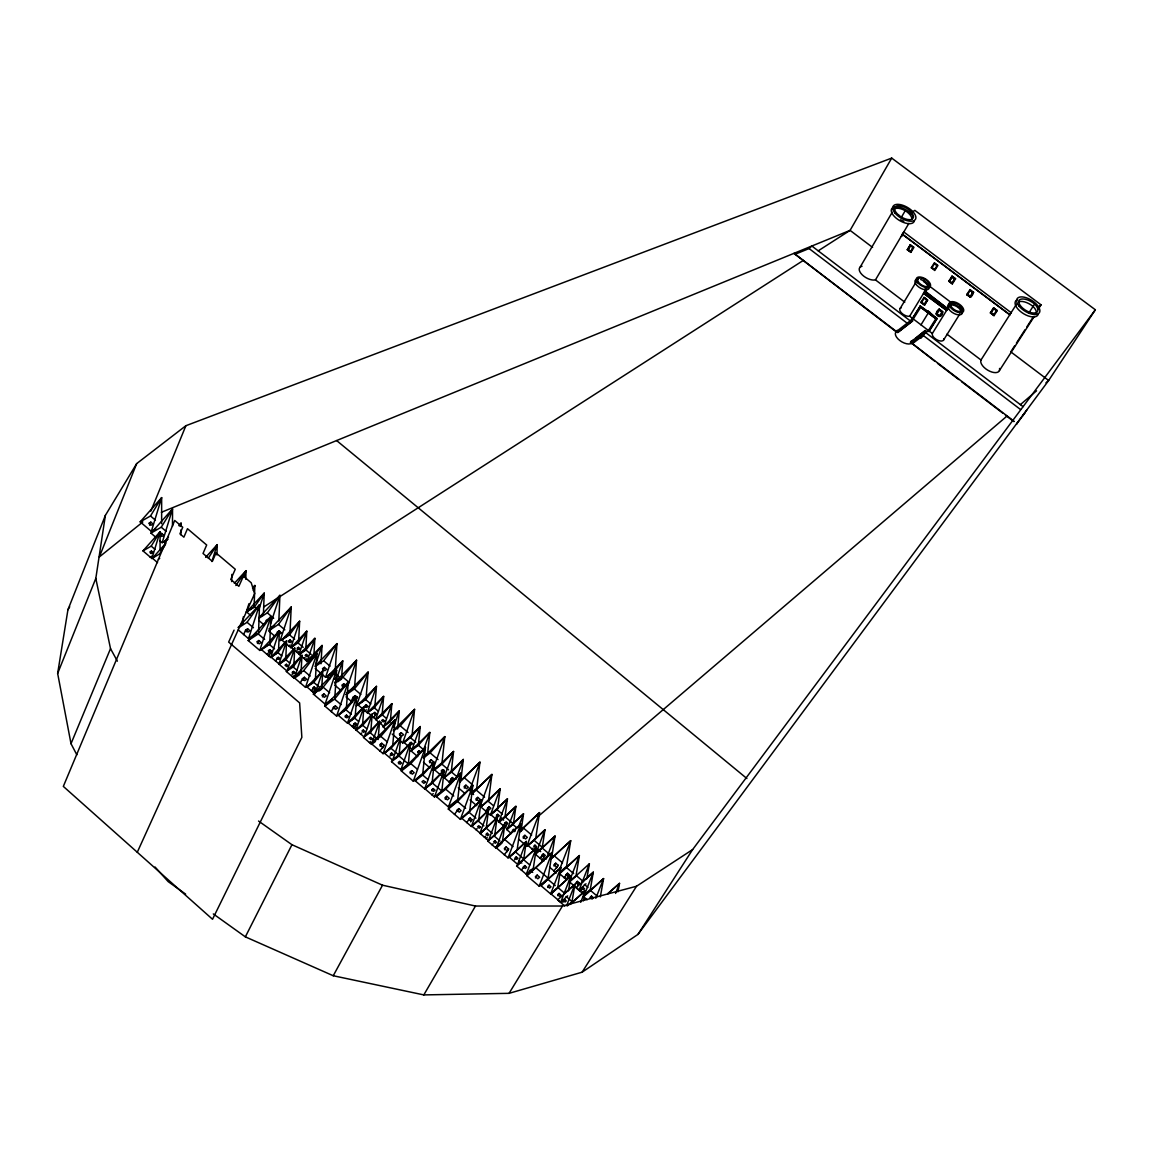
<?xml version="1.0" encoding="UTF-8"?>
<svg xmlns="http://www.w3.org/2000/svg" width="1153" height="1153" viewBox="0 0 1153 1153"><rect width="100%" height="100%" fill="white"/><g stroke="black" fill="none" stroke-linecap="round" stroke-linejoin="round"><path stroke-width="1.5" d="M161.636 523.736L161.651 497.62L140.176 521.862L151.36 531.389L155.756 528.852M172.474 526.301L172.546 508.92L150.957 533.133L155.943 537.384M180.949 534.848L180.992 529.818M181.007 526.46L181.035 523.116L178.758 525.653M216.98 555.011L217.196 544.677L205.623 557.36M231.667 581.602L231.839 574.396M243.081 624.018L243.297 616.826M245.762 579.267L246.021 570.692L234.318 583.346M258.546 632.089L259.526 604.72L238.152 627.506M278.839 620.89L279.934 595.337L258.618 618.008M278.536 650.436L279.386 630.821L261.486 649.658L270.624 657.469L278.464 652.223M293.885 664.834L294.721 648.072L279.141 664.315L287.068 671.089L294.721 648.072L285.901 659.761L279.141 664.315M298.656 640.751L299.636 621.222L281.779 639.958L290.859 647.683L298.555 642.524M300.991 673.669L301.956 655.264L286.333 671.507L294.26 678.295L299.65 674.591M313.919 655.005L314.855 638.33L299.319 654.486L307.202 661.188L313.818 656.677M315.432 678.843L316.902 653.477L293.813 677.373L305.516 687.361L313.933 681.509M320.966 663.768L322.062 645.449L306.467 661.591L313.097 657.066L322.062 645.449L315.461 665.05M335.336 668.769L336.95 643.633L315.144 666.146M334.846 697.176L336.604 670.21L313.342 694.063L325.088 704.094L332.05 699.15M355.268 715.912L356.681 696.585L338.218 715.264L347.514 723.205L355.138 717.67M370.891 730.541L372.203 714.053L356.147 730.137L364.218 737.041L372.203 714.053L362.719 725.323L356.147 730.137M374.927 705.593L376.469 686.352L358.064 704.93L367.303 712.785L374.783 707.337M390.449 720.092L391.876 703.661L375.864 719.674L383.877 726.491L391.876 703.661L382.32 714.932L375.864 719.674M392.784 744.694L394.989 719.832L371.18 743.498L383.084 753.673L391.271 747.504M397.612 728.97L399.226 710.925L383.171 726.923L385.851 729.2M399.082 755.215L400.725 737.171L384.497 753.212L392.611 760.144L399.082 755.215L390.997 748.311L384.497 753.212M408.364 763.963L410.353 743.123L391.501 761.672L400.898 769.714L408.364 763.963L398.981 755.964L391.501 761.672M412.039 735.873L414.561 709.34L393.332 730.411M441.83 791.088L444.078 770.391L424.996 788.868L434.465 796.968L441.83 791.088L432.375 783.031L424.996 788.868M451.255 772.121L453.561 751.453L434.595 769.858L443.991 777.857L451.544 772.078L463.319 759.452L460.926 780.062M502.29 842.929L504.683 825.289L487.791 841.113L496.093 848.204L501.051 843.982M513.46 823.919L515.895 806.336L499.134 822.089L507.363 829.093L513.46 823.919L505.259 816.944L499.134 822.089M521.012 831.385L523.505 813.816L506.686 829.555L511.399 833.576M523.75 858.999L526.272 841.445L509.266 857.212L517.611 864.332L523.75 858.999L515.434 851.908L509.266 857.212M76.847 754.826L71.01 743.699L57.65 673.424L95.814 578.402L105.384 515.362L136.688 463.592L185.892 425.716L891.701 158.091L1095.35 309.782L1048.653 380.49L637.969 934.391L582.106 972.195L509.064 993.338L423.814 994.909L333.246 975.741L245.358 936.856L213.319 913.925M542.314 847.296L544.951 829.814L528.002 845.509L536.289 852.557L542.314 847.296L534.055 840.278L528.002 845.509M548.122 878.211L552.114 852.456L526.863 875.66L539.186 886.181L548.122 878.211L535.857 867.733L526.863 875.66M551.898 856.261L555.025 836.055L535.338 854.214L543.74 861.363M57.65 673.424L67.926 609.778L105.384 515.362M568.501 890.837L570.98 875.747L550.975 893.906L560.704 902.222L567.665 895.867M567.233 905.999L572.047 901.588L574.929 884.236L563.644 894.425M586.819 878.788L589.385 863.756L569.452 881.829L579.123 890.058L585.969 883.803M583.533 900.752L585.234 890.721L569.741 904.586M600.324 896.89L603.581 878.572L583.519 896.616L587.165 899.715M617.965 891.817L619.521 883.357L607.746 893.661M151.36 531.389L161.651 497.62L150.495 515.996L140.176 521.862M151.879 558.499L160.065 531.778L142.986 550.889L151.879 558.499L160.065 553.685M159.676 540.584L162.169 542.703L172.546 508.92L161.247 527.209L150.957 533.133M180.012 526.431L181.035 523.116M211.878 561.54L217.196 544.677L208.318 558.153M243.859 577.451L246.021 570.692L235.861 585.493M248.962 603.682L246.281 611.969L254.107 606.954L254.842 585.465L252.507 587.972M253.242 590.437L254.842 585.465L252.896 588.232M238.253 629.869L248.515 638.647L259.526 604.72L247.045 622.289L238.412 627.852M258.82 609.678L264.21 593.118L246.583 611.94L250.446 615.226M259.771 650.422L270.869 616.48L248.183 640.52L259.771 650.422L269.773 643.806L270.869 616.48L258.229 633.948L248.183 640.52M270.566 623.989L279.934 595.337L267.323 612.863L258.834 618.354M270.624 657.469L279.386 630.821L269.355 644.455L261.486 649.658M278.983 663.883L286.593 640.852L271.07 657.124L278.983 663.883L285.742 659.314L286.593 640.852L277.859 652.584L271.07 657.124M290.859 647.683L299.636 621.222L289.504 634.827L281.779 639.958M299.16 654.039L306.784 631.181L291.305 647.352L299.16 654.039L305.804 649.557L306.784 631.181L297.964 642.884L303.181 647.337M294.26 678.295L301.956 655.264L293.064 666.91L297.027 670.297M307.202 661.188L314.855 638.33L305.963 649.989L299.319 654.486M305.516 687.361L316.902 653.477L303.686 670.599L293.813 677.373M315.23 668.495L325.564 677.287L336.95 643.633L323.633 660.727L315.317 666.434M325.088 704.094L336.604 670.21L323.143 687.188L313.342 694.063M335.523 682.072L342.744 660.856L327.048 676.955L329.686 679.203M336.604 716.114L348.206 682.23L324.815 706.04L336.604 716.114L346.332 709.124L348.206 682.23L334.586 699.107L324.815 706.04M347.903 685.458L356.536 660.208L334.557 682.677M347.514 723.205L356.681 696.585L345.871 709.758L338.218 715.264M355.974 729.69L363.93 706.688L347.932 722.801L355.974 729.69L362.546 724.877L363.93 706.688L354.519 718.016L347.932 722.801M367.303 712.785L376.469 686.352L365.573 699.511L358.064 704.93M375.691 719.213L383.646 696.383L367.692 712.41L375.691 719.213L382.147 714.485L383.646 696.383L374.163 707.697L368.989 711.459M371.569 744.377L379.596 721.389L363.498 737.473L371.569 744.377L375.489 741.451M383.084 753.673L394.989 719.832L380.778 736.363L371.18 743.498M393.504 727.24L399.226 710.925L389.599 722.153M392.611 760.144L400.725 737.171L390.997 748.311M392.15 734.014L402.671 742.964L414.561 709.34L400.25 725.857L393.533 730.872M400.898 769.714L410.353 743.123L398.981 755.964M412.097 749.378L420.211 726.563L404.04 742.518L412.097 749.378L418.453 744.521L420.211 726.563L410.41 737.689L404.04 742.518M423.31 750.603L429.81 732.429L411.016 750.891L417.689 756.584M413.322 781.201L425.414 747.36L401.33 770.953L413.322 781.201L422.747 773.836L425.414 747.36L410.799 763.646L401.33 770.953M424.693 788.911L434.249 762.335L415.239 780.826L424.693 788.911L432.087 783.074L434.249 762.335L422.647 775.032L415.239 780.826M434.465 796.968L444.078 770.391L432.375 783.031M443.991 777.857L453.561 751.453L441.887 764.151L434.595 769.858M1016.845 423.382L1016.571 424.145L1024.844 412.788M456.112 779.241L463.319 759.452L444.294 777.814L451.025 783.55M448.459 806.956L460.782 773.173L436.396 796.637L448.459 806.956L457.741 799.447L460.782 773.173L445.721 789.185L436.396 796.637M469.458 790.699L479.936 762.162L459.456 781.835M460.407 819.351L472.802 785.568L448.286 809.002L460.407 819.351L469.646 811.77L472.802 785.568L457.582 801.479L448.286 809.002M471.404 826.485L481.205 799.951L461.863 818.327L471.404 826.485L478.654 820.489L481.205 799.951L461.863 818.327M480.124 806.322L491.899 774.427L471.318 794.071M480.008 833.086L488.512 810.17L471.75 826.024L480.008 833.086L486.249 827.868L488.512 810.17L478.005 820.835L483.9 825.851M490.4 815.07L500.186 788.71L480.916 806.999L490.4 815.07L497.505 809.161L500.186 788.71L488.05 801.119L493.455 805.716M498.932 821.613L507.435 798.842L490.717 814.623L498.932 821.613L505.057 816.468L507.435 798.842L490.717 814.623M496.093 848.204L504.683 825.289L494.017 835.853L499.926 840.912M507.363 829.093L515.895 806.336L505.259 816.944M518.605 826.831L523.505 813.816L506.686 829.555M508.055 857.875L520.767 824.136L495.819 847.426L508.055 857.875L517.106 850.064L520.767 824.136L495.819 847.426M517.611 864.332L526.272 841.445L515.434 851.908M518.72 839.24L526.82 846.143L539.532 812.62L519.902 830.909M526.287 874.277L536.39 847.772L516.63 866.018L526.287 874.277L533.363 868.05L536.39 847.772L516.63 866.018M536.289 852.557L544.951 829.814L534.055 840.278M546.205 859.1L555.025 836.055L535.338 854.214M539.186 886.181L552.114 852.456L535.857 867.733M559.709 869.146L570.706 840.667L550.831 858.884M550.673 893.964L560.891 867.474L540.959 885.663L550.673 893.964L557.677 887.637L560.891 867.474L540.959 885.663M560.704 902.222L570.98 875.747L550.975 893.906M566.671 905.48L574.929 884.236L557.605 899.902L564.826 906.085M579.123 890.058L589.385 863.756M580.708 902.309L585.234 890.721L570.144 904.327M595.813 898.302L603.581 878.572L583.519 896.616M615.543 893.402L619.521 883.357L607.977 893.676M136.688 463.592L99.331 556.957L142.842 521.963M150.841 511.125L185.892 425.716M149.587 525.163L150.841 522.136L153.061 524.038L151.014 525.206L148.78 523.318L150.841 522.136M71.01 743.699L110.515 648.635L95.814 578.402M150.481 553.454L151.475 551.048L153.248 552.575L151.605 553.526L149.832 552.013L151.475 551.048M160.353 536.419L161.622 533.378L163.856 535.295L161.809 536.476L159.561 534.574L161.622 533.378M234.059 630.143L228.654 642.077L299.636 702.926L301.855 737.372L212.527 919.272L63.329 786.404L174.723 520.464L182.722 527.252L179.94 533.839L183.875 537.183L187.478 528.708L206.675 545.009L203.029 553.454L212.354 561.381L216.029 552.936L235.27 569.251L230.759 579.426L238.858 586.3L243.413 576.154L251.195 582.755L254.698 593.564L137.279 852.269M243.571 634.611L245.618 630.1L247.636 628.803L249.942 630.777L247.924 632.075L245.618 630.1M246.266 631.801L247.636 628.803M257.465 643.504L258.849 640.52L261.154 642.495L259.151 643.806L256.845 641.832L258.849 640.52M268.764 651.993L269.86 649.643L271.676 651.2L270.58 653.549M268.462 655.769L271.676 651.2M275.524 661.044L278.305 657.095L279.891 658.435L278.536 659.343L276.951 658.003M288.942 642.293L290.052 639.958L291.868 641.5L290.325 642.524L288.509 640.982L290.052 639.958M296.998 650.364L298.44 647.337L300.011 648.678L298.685 649.571L297.114 648.231L298.44 647.337M292.098 674.491L293.554 671.45L295.139 672.804L293.784 673.727L292.199 672.372L293.554 671.45M300.299 683.095L302.446 678.641L304.406 677.287L306.741 679.276L304.781 680.63L302.446 678.641M302.98 680.256L304.406 677.287M314.351 691.324L313.025 692.247L315.836 688.298L314.236 686.929L311.425 690.892M322.955 670.282L324.397 667.328L326.717 669.302L324.786 670.642L322.465 668.668L324.397 667.328M322.465 696.888L323.921 693.933L326.256 695.936L324.31 697.306L321.961 695.302L323.921 693.933M342.326 686.756L343.781 683.815L346.116 685.804M331.242 711.718L333.433 707.279L335.393 705.881L337.743 707.899L335.797 709.282L333.433 707.279M333.923 708.836L335.393 705.881M351.074 701.442L353.294 697.017L355.21 695.648L357.545 697.637L355.628 699.021L353.294 697.017M353.726 698.588L355.21 695.648M345.367 717.44L346.534 715.119L348.379 716.705L346.851 717.815L345.006 716.215L346.534 715.119M245.358 936.856L291.954 844.717L258.546 821.037M355.182 727.053L353.87 728.019L356.709 724.041L355.095 722.672L352.27 726.635L353.582 725.684M365.083 707.12L366.265 704.8L368.11 706.371L366.611 707.466L364.766 705.895L366.265 704.8M373.558 717.584L376.368 713.649L374.768 712.295L373.486 713.231L375.085 714.601M380.173 746.193L381.701 743.267L384.079 745.285L382.551 748.225M379.87 751.122L384.079 745.285M399.687 735.585L401.215 732.674L403.579 734.677L401.705 736.09L399.342 734.086L401.215 732.674M390.074 756.008L391.645 753.024L393.259 754.408L391.962 755.388L390.348 754.004L391.645 753.024M398.534 763.747L399.745 761.441L401.633 763.055L400.134 764.194L398.261 762.594L399.745 761.441M409.517 745.328L411.088 742.359L412.702 743.728L411.419 744.694L409.819 743.325L411.088 742.359M417.948 752.967L419.159 750.689L421.032 752.275L419.562 753.399L417.703 751.814L419.159 750.689M410.252 773.562L411.808 770.636L414.201 772.683L412.313 774.153L409.92 772.106L411.808 770.636M429.593 762.681L431.15 759.784L433.528 761.802L431.669 763.257L429.291 761.225L431.15 759.784M441.484 771.89L442.723 769.613L444.597 771.213L443.141 772.351L441.268 770.766L442.723 769.613M431.971 790.872L433.211 788.594L435.099 790.209L433.629 791.376L431.741 789.762L433.211 788.594M333.246 975.741L382.537 885.201L475.468 906.042L562.462 906.027L636.528 886.239L692.636 849.559L1095.35 309.782M453.043 781.431L454.282 779.169L452.408 777.569L449.094 782.138L450.535 780.97M451.154 779.846L452.408 777.569M445.217 799.173L446.816 796.276L449.223 798.323L447.364 799.822L444.957 797.761L446.816 796.276M464.313 788.061L465.913 785.179L468.305 787.211L466.475 788.681L464.082 786.649L465.913 785.179M454.441 814.45L458.707 808.599L461.128 810.66L459.269 812.173L456.847 810.112M457.092 811.496L458.707 808.599M476.131 800.254L477.746 797.372L480.152 799.418L478.322 800.903L475.93 798.87L477.746 797.372M466.677 822.593L470.035 817.996L471.937 819.624L470.669 821.887M468.767 820.273L470.035 817.996M485.644 811.265L488.987 806.682L490.875 808.296L489.463 809.478L487.56 807.864M487.705 808.945L488.987 806.682M496.021 817.261L497.692 814.335L499.335 815.733L498.11 816.756L496.467 815.358L497.692 814.335M506.052 826.11L504.841 827.148L507.738 823.184L506.095 821.786L503.198 825.75L504.423 824.712M891.701 158.091L850.078 230.369L818.212 250.835M504.51 849.79L506.167 846.922L508.603 849.012L506.945 851.865M504.293 854.863L508.603 849.012M423.814 994.909L475.468 906.042M523.231 838.188L524.889 835.32L527.31 837.395L525.537 838.923L523.102 836.862L524.889 835.32M860.124 267.165L892.249 212.224M514.584 859.792L516.299 856.866L517.971 858.293L516.731 859.36L515.074 857.933L516.299 856.866M901.142 217.672L905.235 210.696A11.112 5.361 30.2 0 1 911.965 219.401M521.343 870.212L524.759 865.6L526.676 867.243L525.264 868.483L523.332 866.84M523.419 867.849L524.759 865.6M902.338 234.232L1009.783 314.74L902.338 234.232L903.923 231.767M862.04 266.257A10.478 5.275 30.3 0 0 862.012 274.616A10.478 5.275 30.3 0 0 875.458 279.891L908.881 223.394M541.896 860.023L545.283 855.44L543.366 853.811L539.979 858.394L541.362 857.169M542.04 856.045L543.366 853.811M67.926 609.778L69.713 606.766M907.31 249.769L910.423 244.695L907.31 249.769L910.985 252.334L907.454 249.682M908.045 249.624L910.769 251.469L908.045 249.624L910.582 245.503L913.162 247.463L910.769 251.469L913.162 247.463M908.189 249.524L910.582 245.503L913.032 247.549M535.482 877.937L537.183 875.084L539.647 877.188L537.846 878.773L535.381 876.684L537.183 875.084M910.841 252.435L913.969 247.347L910.279 244.782M554.016 866.047L555.717 863.208L558.167 865.283L556.452 868.123M553.844 871.106L558.167 865.283M547.718 887.435L549.059 885.201L551.004 886.844L549.592 888.113L547.661 886.455L549.059 885.201M900.234 308.298L918.134 278.651M931.22 267.827L934.377 262.754L937.937 265.435L934.78 270.508L931.365 267.741M924.807 279.329A6.543 3.257 30.9 0 0 917.874 281.015A6.543 3.257 30.9 0 0 927.661 286.607L929.087 285.526A6.673 3.315 30.9 0 0 924.807 279.329L923.495 281.491A6.673 3.315 30.9 0 1 927.776 287.702M931.955 267.683L934.535 263.576L937.13 265.536L934.564 269.643L931.955 267.683L934.564 269.643M568.083 877.087L569.438 874.853L567.507 873.225L564.105 877.808L565.474 876.568M566.152 875.444L567.507 873.225M896.457 331.516L911.36 319.957L912.614 320.923L897.726 332.496L793.985 253.343L896.803 332.266L896.457 331.516A9.772 5.03 31.1 0 0 899.816 340.524A9.772 5.03 31.1 0 0 911.735 343.19L934.694 361.177M897.726 332.496L912.614 320.923M566.022 879.451L569.438 874.853M923.51 293.237L946.613 310.402L923.51 293.237L925.484 291.392L947.896 308.874L926.681 292.819M557.706 895.665L559.061 893.431L561.007 895.088L559.609 896.357L557.663 894.699L559.061 893.431M901.358 307.692A6.486 3.3 30.9 0 0 901.473 312.91A6.486 3.3 30.9 0 0 909.659 316.225L926.335 288.769M925.484 291.392L925.268 291.752A6.673 3.329 30.9 0 0 925.153 288.61M920.901 302.389L924.043 297.373L927.588 300.054L924.591 304.983L920.901 302.389L924.591 304.983M921.636 302.259L924.202 298.18L926.796 300.155L924.23 304.219L921.78 302.158M794.763 254.409L809.075 248.544L811.871 246.021L910.625 321.154L911.36 319.957M927.012 312.016L920.67 307.217L913.017 319.41L912.254 318.833L920.353 305.92L927.949 311.685L919.935 306.222M912.254 318.833L920.353 305.92M924.447 305.084L927.588 300.054M562.823 902.381L564.595 899.484L566.282 900.925L565.071 902.021L563.385 900.579L564.595 899.484M509.064 993.338L562.462 906.027M576.082 883.602L577.437 881.368L579.368 883.011L578.013 885.245M927.531 311.987L928.237 311.209L929.765 312.362L929.059 313.14L937.072 318.603L928.237 311.209M1014.063 421.263L910.466 342.21L925.254 330.536L926.522 331.502L920.815 338.319M921.002 324.843L928.266 312.967L935.876 318.747L928.151 330.911L928.914 331.487L937.072 318.603M948.804 281.173L951.989 276.115L955.563 278.795L952.364 283.869L948.804 281.173L952.364 283.869M952.292 282.889L949.553 281.029L952.003 277.037L954.756 278.896L952.162 282.989L954.756 278.896M911.735 343.19L926.522 331.502M952.147 276.936L949.553 281.029M581.761 888.444L583.432 889.871L584.614 888.79L582.942 887.363L579.988 891.327L581.17 890.246M925.254 330.536L916.087 338.016M936.106 314.135L939.263 309.119L942.823 311.814C941.497 321.456 931.667 313.991 939.263 309.119M936.841 314.005L939.421 309.941L942.015 311.915C942.174 321.932 931.134 308.86 939.58 315.864M928.914 331.487L936.668 318.905M939.436 315.965L942.015 311.915M142.986 550.889L151.202 546.118L160.065 531.778L160.065 550.312M943.831 338.665A6.514 3.315 31.4 0 1 937.692 340.207A6.514 3.315 31.4 0 1 932.359 333.491L948.616 307.159M590.12 898.346L591.503 896.126L593.435 897.783L592.08 899.037L590.134 897.394L591.503 896.126M966.79 294.62L970.004 289.562L973.593 292.257L970.509 297.215L966.79 294.62L970.509 297.215M967.54 294.476L970.163 290.383L972.772 292.358C972.959 302.461 961.732 289.288 970.293 296.35M970.163 296.451L972.772 292.358M943.687 339.876L959.772 314.034M970.365 297.315L973.593 292.257M159.489 554.06L165.499 544.461M990.398 312.939L993.655 307.894L997.259 310.604L994.001 315.648L990.398 312.939L993.655 307.894M991.162 312.794L993.8 308.716L996.437 310.705L993.785 314.783L991.162 312.794L993.785 314.783M582.106 972.195L636.528 886.239M1009.596 314.899L1011.253 312.449M999.55 368.441A10.651 5.405 32.2 0 1 989.721 371.223A10.651 5.405 32.2 0 1 980.987 359.995L1016.528 304.161M1028.606 313.328L1034.587 304.017A11.919 5.779 32 0 0 1018.949 300.342A10.838 5.261 32 0 0 1024.686 309.681A10.838 5.261 32 0 0 1036.504 312.463A10.838 5.261 32 0 0 1034.587 304.017M1014.554 345.986L1010.777 351.852L1048.653 380.49L1045.958 382.782M1016.456 343.046L1024.959 329.816M1026.862 326.875L1033.477 316.599M1038.204 309.249L1041.044 304.839L914.848 210.365L912.052 212.21M999.435 370.531L1034.255 316.47M637.969 934.391L692.636 849.559M1022.682 415.902L1027.006 409.675M246.583 611.94L254.409 606.925L264.21 593.118L263.403 614.578L259.497 617.1M274.99 636.341L268.591 630.893L278.464 624.422L291.219 606.997L289.936 634.179L280.107 640.693L291.219 606.997L269.788 629.624M307.044 687.001L322.782 670.815L315.014 693.818L307.044 687.001L313.731 682.36L322.782 670.815L321.673 689.148L319.006 691.022M327.048 676.955L333.606 672.372L342.744 660.856L341.519 679.103L337.584 681.855M334.716 682.951L342.96 677.157L356.536 660.208L354.605 687.044L346.39 692.895M346.131 694.812L354.36 688.946L368.095 672.098L366.034 698.877L356.479 705.766L368.095 672.098L346.001 694.538M411.016 750.891L418.366 745.27L429.81 732.429L427.691 753.197L424.03 756.022M168.54 537.039L163.985 542.112L166.681 540.541M166.075 542.991L152.412 558.211L157.543 562.606M423.468 758.011L430.112 752.866L444.827 736.608L441.988 762.969L432.721 770.218L444.827 736.608L423.338 757.593M459.557 782.368L479.936 762.162L476.737 788.335L471.519 792.558M471.375 794.576L491.899 774.427L488.569 800.528L480.787 806.927M480.196 833.561L497.029 817.722L488.483 840.638L480.196 833.561L497.029 817.722L494.709 835.392L487.791 841.113M519.787 831.428L539.532 812.62L535.713 838.447L526.82 846.143M550.572 859.288L570.706 840.667L566.555 866.307L560.286 871.927M559.508 873.657L579.368 855.569L576.039 875.66L569.164 881.872L579.368 855.569L559.508 873.657L566.757 879.825M581.66 892.753L582.841 891.673M577.437 881.368L576.068 882.621L577.999 884.265L579.368 883.011M569.452 881.829L576.327 875.617L583.548 881.757M581.962 882.362L593.305 872.172L590.322 889.467L584.412 894.901L593.305 872.172L576.039 887.767L583.216 893.878M555.717 863.208L553.959 864.764L556.409 866.854M533.68 850.539L534.891 849.487M532.023 849.141L533.234 848.089M506.167 846.922L504.351 848.478L506.787 850.568M520.133 831.832L522.857 829.497M537.846 816.699L1007.117 415.959M1020.376 404.631L1036.533 390.838M510.736 833.215L511.961 832.178M491.913 844.774L493.167 843.722M485.989 838.649L487.229 837.597M484.332 837.237L485.586 836.184M475.886 829.699L477.14 828.661M471.937 819.624L470.496 820.821L468.579 819.192M454.282 779.169L452.841 780.322L450.953 778.722M431.755 794.806L433.24 793.639M1038.464 306.885L1041.044 304.839M997.259 310.604L993.526 307.995M994.001 315.648L990.542 312.838M402.671 742.964L410.699 736.882M381.701 743.267L379.784 744.694L382.162 746.726M912.066 343.911L923.308 335.494L1020.549 409.531M369.421 742.662L370.718 741.682M910.466 342.21L913.277 340.121M383.171 726.923L390.305 721.735M942.693 311.915L939.118 309.22M935.876 318.747L920.67 307.217M939.421 309.941L941.886 312.016M380.115 723.479L381.398 722.527M363.498 737.473L370.762 732.198M970.163 290.383L972.642 292.458M360.471 733.971L361.783 733.005M929.765 312.362L929.059 313.14M910.625 321.154L913.435 319.093L928.569 330.608L925.787 332.684L1023.028 406.649M364.852 710.925L366.351 709.844M955.563 278.795L951.989 276.115M924.043 297.373L927.444 300.155M343.781 683.815L341.864 685.17L344.199 687.159M937.13 265.536L934.535 263.576M948.112 308.514L947.074 309.48L924.173 292.156M334.428 679.16L335.739 678.238M325.564 677.287L333.837 671.536M314.236 686.929L312.895 687.865L314.495 689.22M292.329 676.768L293.684 675.845M305.257 659.732L306.583 658.824M303.686 658.392L305.012 657.484M286.333 671.507L293.813 666.506M297.243 652.598L298.569 651.704M288.668 646.04L290.21 645.003M269.86 649.643L268.289 650.696L270.105 652.252M266.646 654.212L268.217 653.174M268.908 629.034L274.544 625.358M248.515 638.647L257.119 633.026M265.983 620.588L267.957 619.305M263.734 606.982L803.281 260.434M158.321 559.176L159.734 558.34M150.106 557.13L151.749 556.164M162.169 542.703L168.035 539.287M161.377 512.292L850.078 230.369L872.59 247.405M291.954 844.717L382.537 885.201M185.647 894.123L168.165 881.613L155.05 866.998M903.707 231.912L1011.051 312.607M952.003 277.037L954.612 278.997M930.471 286.881L951.758 302.965M875.458 279.891L904.788 302.158M946.959 334.168L980.987 359.995M909.659 316.225L912.686 318.516M929.332 331.185L932.359 333.491M809.075 248.544L906.734 322.883M897.178 330.334L898.446 331.3M911.201 341.014L912.47 341.994M937.519 363.339L958.734 379.524M961.559 381.672L1002.562 412.976M1005.402 415.123L1013.876 421.609M336.618 440.561L746.899 778.534M464.789 778.174L472.744 784.948M523.606 828.171L531.677 835.017M554.348 855.944L562.491 862.862M476.578 790.338L484.577 797.141M267.323 612.863L273.679 618.267M323.633 660.727L330.061 666.189M342.96 677.157L349.431 682.648M400.25 725.857L408.104 732.53M566.411 867.474L573.632 873.614M430.112 752.866L438.025 759.596M496.871 809.507L502.333 814.148M542.314 848.118L549.159 853.941M584.355 884.394L587.929 887.435M278.464 624.422L284.834 629.841M354.36 688.946L360.846 694.466M150.495 515.996L155.439 520.205M451.544 772.078L456.905 776.632M441.887 764.151L448.575 769.844M512.797 824.381L516.904 827.883M590.35 890.318L597.614 896.501M289.504 634.827L294.678 639.223M333.606 672.372L338.881 676.854M365.573 699.511L370.834 703.979M410.41 737.689L415.772 742.244M374.163 707.697L378.155 711.084M418.366 745.27L423.699 749.796M305.963 649.989L311.195 654.443M382.32 714.932L386.313 718.333M161.247 527.209L166.219 531.432M254.409 606.925L256.989 609.115M470.842 792.226L473.58 794.547M500.906 817.808L503.645 820.129M537.947 849.3L540.685 851.635M566.137 874.464L568.054 876.107M504.87 822.824L506.513 824.222M541.968 855.036L543.885 856.665M458.289 787.787L464.947 793.451M549.621 867.215L556.423 873.008M470.136 800.023L476.823 805.716M258.704 620.343L263.806 624.695M334.644 685.026L341.129 690.546M423.454 762.32L430.069 767.956M346.073 696.888L352.573 702.436M445.721 789.185L453.734 796.031M504.928 839.672L513.042 846.605M457.582 801.479L465.625 808.339M247.045 622.289L253.444 627.736M303.686 670.599L310.157 676.119M323.143 687.188L329.643 692.737M380.778 736.363L387.365 741.984M547.992 879.379L555.256 885.576M557.966 887.594L564.033 892.768M469.127 812.361L475.93 818.169M523.736 859.835L529.76 864.966M410.799 763.646L417.444 769.31M486.436 828.344L492.345 833.374M258.229 633.948L264.642 639.425M334.586 699.107L341.115 704.67M566.037 896.472L572.047 901.588M269.355 644.455L274.558 648.894M345.871 709.758L351.161 714.269M422.647 775.032L428.037 779.63M313.731 682.36L319.021 686.885M277.859 652.584L281.793 655.956M354.519 718.016L358.525 721.447M285.901 659.761L289.85 663.134M362.719 725.323L366.74 728.754M151.202 546.118L154.992 549.361M519.095 860.787L521.819 863.107M529.976 870.083L532.7 872.403M353.784 723.637L355.398 725.006M110.515 648.635L117.375 661.159M960.838 311.31A6.572 3.272 31.4 0 0 959.109 308.341A6.702 3.344 31.4 0 0 949.625 305.603M1036.187 313.472A10.838 5.261 32 0 0 1033.03 306.439A11.905 5.779 32 0 0 1018.949 301.755M903.808 221.318A10.665 5.145 30.2 0 1 900.45 219.805M894.036 209.183A10.665 5.145 30.2 0 1 905.235 210.696M902.107 235.99A11.069 5.405 30.3 0 1 901.185 236.408M920.699 279.53A8.028 3.992 30.9 0 1 929.203 288.091A8.028 3.992 30.9 0 1 918.638 286.953A8.028 3.992 30.9 0 1 917.37 279.17M1038.262 313.991A13.13 6.385 32 0 1 1022.408 312.953A13.13 6.385 32 0 1 1017.393 299.751M914.358 220.9A12.914 6.226 30.2 0 1 897.524 219.2A12.914 6.226 30.2 0 1 895.002 206.877A12.914 6.226 30.2 0 1 913.565 217.009M379.596 721.389L378.098 739.505L370.041 732.616L379.596 721.389M534.949 845.178L533.738 846.23L535.396 847.642L536.606 846.59L534.949 845.178M515.29 830.65L514.079 831.688L512.422 830.29L513.647 829.252L515.29 830.65M494.853 840.782L493.599 841.834L495.257 843.261L496.511 842.194L494.853 840.782M487.258 833.244L486.018 834.296L487.661 835.709L488.915 834.657L487.258 833.244M480.455 827.133L479.201 828.171L477.558 826.759L478.798 825.721L480.455 827.133M425.356 782.181L423.872 783.334L421.984 781.72L423.468 780.567L425.356 782.181M372.26 738.684L370.963 739.664L369.349 738.28L370.646 737.315L372.26 738.684M384.54 720.913L383.257 721.864L381.657 720.495L382.94 719.544L384.54 720.913M363.31 729.993L361.999 730.959L363.613 732.342L364.924 731.377L363.31 729.993M306.453 654.457L305.127 655.365L306.698 656.706L308.024 655.798L306.453 654.457M286.362 664.287L285.022 665.195L286.607 666.549L287.947 665.641L286.362 664.287M281.418 632.867L279.444 634.164L277.152 632.204L279.112 630.907L281.418 632.867M948.688 309.004A8.273 4.122 31.4 0 0 961.472 314.293A8.273 4.122 31.4 0 0 954.972 304.666A8.273 4.122 31.4 0 0 948.688 309.004M918.033 283.033A8.028 3.992 30.9 0 0 930.226 286.549A8.028 3.992 30.9 0 0 921.982 277.354A8.028 3.992 30.9 0 0 918.033 283.033M950.029 306.842A8.273 4.122 31.4 0 0 962.813 312.132A8.273 4.122 31.4 0 0 956.298 302.518A8.273 4.122 31.4 0 0 950.029 306.842M960.435 306.179A6.702 3.344 31.4 0 0 950.62 303.902A6.572 3.272 31.4 0 0 958.042 311.31A6.572 3.272 31.4 0 0 960.435 306.179M1019.151 306.222A13.144 6.37 32 0 0 1039.098 313.083A13.144 6.37 32 0 0 1026.501 297.834A13.144 6.37 32 0 0 1019.151 306.222M895.117 213.219A12.928 6.226 30.2 0 0 915.035 219.877A12.928 6.226 30.2 0 0 902.756 205.263A12.928 6.226 30.2 0 0 895.117 213.219M898.85 215.28A10.665 5.131 30.2 0 0 911.158 219.531A11.126 5.361 30.2 0 0 906.676 208.246A10.665 5.131 30.2 0 0 895.463 206.733A10.665 5.131 30.2 0 0 898.85 215.28"/></g></svg>
